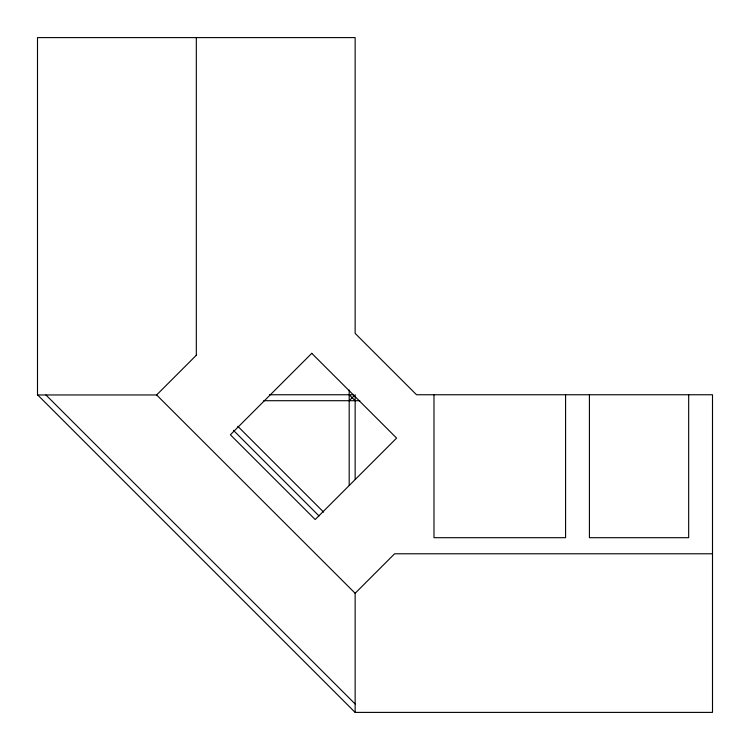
<?xml version="1.0" encoding="UTF-8"?>
<svg xmlns="http://www.w3.org/2000/svg" width="750" height="750" viewBox="0 0 750 750"><rect width="100%" height="100%" fill="white"/><g stroke="black" fill="none" stroke-linecap="round" stroke-linejoin="round"><path stroke-width="1.12" d="M37.5 394.753L355.144 712.397L712.5 712.397L712.5 394.753L416.531 394.753L355.144 333.403L355.144 37.603L37.5 37.603L37.5 394.959L156.619 394.959L196.322 355.238M349.191 400.706L354.403 395.494M355.144 712.397L355.144 593.278L394.622 553.781L712.5 553.781M269.513 394.753L353.166 394.753M263.719 400.706L359.812 400.706M349.191 394.753L355.144 400.706M237.787 426.291L323.606 512.109M233.419 430.341L318.956 515.878M156.619 394.959L355.144 593.278M45.928 394.959L355.144 703.978M688.678 394.753L688.678 537.694L589.416 537.694L589.416 394.753M565.584 394.753L565.584 537.694L433.978 537.694L433.978 394.753M355.144 394.753L355.144 479.147M349.191 390.066L349.191 485.316M196.322 37.603L196.322 355.369M311.775 353.325L230.381 434.775L315.197 519.534L396.6 438.094L311.775 353.325"/></g></svg>
